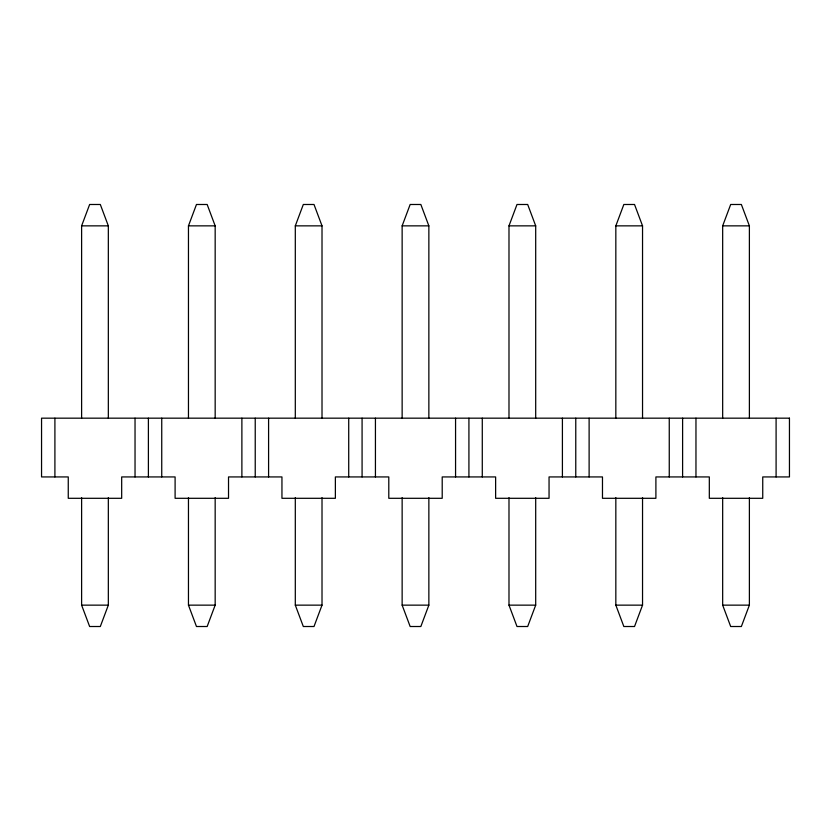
<?xml version="1.0" encoding="UTF-8"?>
<svg xmlns="http://www.w3.org/2000/svg" width="831" height="831" viewBox="0 0 831 831"><rect width="100%" height="100%" fill="white"/><g stroke="black" fill="none" stroke-linecap="round" stroke-linejoin="round"><path stroke-width="1.25" d="M81.615 418.17L81.615 225.855L89.634 204.488L100.312 204.488L108.331 225.855L108.331 418.17M188.46 418.17L188.46 225.855L196.469 204.488L207.158 204.488L215.167 225.855L215.167 418.17M108.331 497.655L108.331 605.145L100.312 626.512L89.634 626.512L81.615 605.145L81.615 497.655M295.306 418.17L295.306 225.855L303.315 204.488L314.004 204.488L322.013 225.855L322.013 418.17M215.167 497.655L215.167 605.145L207.158 626.512L196.469 626.512L188.46 605.145L188.46 497.655M402.142 418.17L402.142 225.855L410.161 204.488L420.839 204.488L428.858 225.855L428.858 418.17M322.013 497.655L322.013 605.145L314.004 626.512L303.315 626.512L295.306 605.145L295.306 497.655M508.988 418.17L508.988 225.855L516.996 204.488L527.685 204.488L535.694 225.855L535.694 418.17M428.858 497.655L428.858 605.145L420.839 626.512L410.161 626.512L402.142 605.145L402.142 497.655M615.833 418.17L615.833 225.855L623.842 204.488L634.531 204.488L642.54 225.855L642.54 418.17M535.694 497.655L535.694 605.145L527.685 626.512L516.996 626.512L508.988 605.145L508.988 497.655M722.669 418.17L722.669 225.855L730.688 204.488L741.366 204.488L749.385 225.855L749.385 418.17M642.54 497.655L642.54 605.145L634.531 626.512L623.842 626.512L615.833 605.145L615.833 497.655M749.385 497.655L749.385 605.145L741.366 626.512L730.688 626.512L722.669 605.145L722.669 497.655M81.615 225.855L108.331 225.855M188.46 225.855L215.167 225.855M295.306 225.855L322.013 225.855M402.142 225.855L428.858 225.855M508.988 225.855L535.694 225.855M615.833 225.855L642.54 225.855M722.669 225.855L749.385 225.855M81.615 605.145L108.331 605.145M188.46 605.145L215.167 605.145M295.306 605.145L322.013 605.145M402.142 605.145L428.858 605.145M508.988 605.145L535.694 605.145M615.833 605.145L642.54 605.145M722.669 605.145L749.385 605.145M776.092 418.17L776.092 476.932M695.963 418.17L695.963 476.932M682.604 418.17L682.604 476.932M669.256 418.17L669.256 476.932M589.117 418.17L589.117 476.932M575.769 418.17L575.769 476.932M562.41 418.17L562.41 476.932M482.281 418.17L482.281 476.932M468.923 418.17L468.923 476.932M455.565 418.17L455.565 476.932M375.435 418.17L375.435 476.932M362.077 418.17L362.077 476.932M348.719 418.17L348.719 476.932M268.59 418.17L268.59 476.932M255.231 418.17L255.231 476.932M241.883 418.17L241.883 476.932M161.744 418.17L161.744 476.932M148.396 418.17L148.396 476.932M135.037 418.17L135.037 476.932M54.908 418.17L54.908 476.932M789.45 418.17L41.55 418.17L41.55 476.932L68.256 476.932L68.256 498.299L121.679 498.299L121.679 476.932L175.102 476.932L175.102 498.299L228.525 498.299L228.525 476.932L281.948 476.932L281.948 498.299L335.371 498.299L335.371 476.932L388.794 476.932L388.794 498.299L442.206 498.299L442.206 476.932L495.629 476.932L495.629 498.299L549.052 498.299L549.052 476.932L602.475 476.932L602.475 498.299L655.898 498.299L655.898 476.932L709.321 476.932L709.321 498.299L762.744 498.299L762.744 476.932L789.45 476.932L789.45 418.17"/></g></svg>
